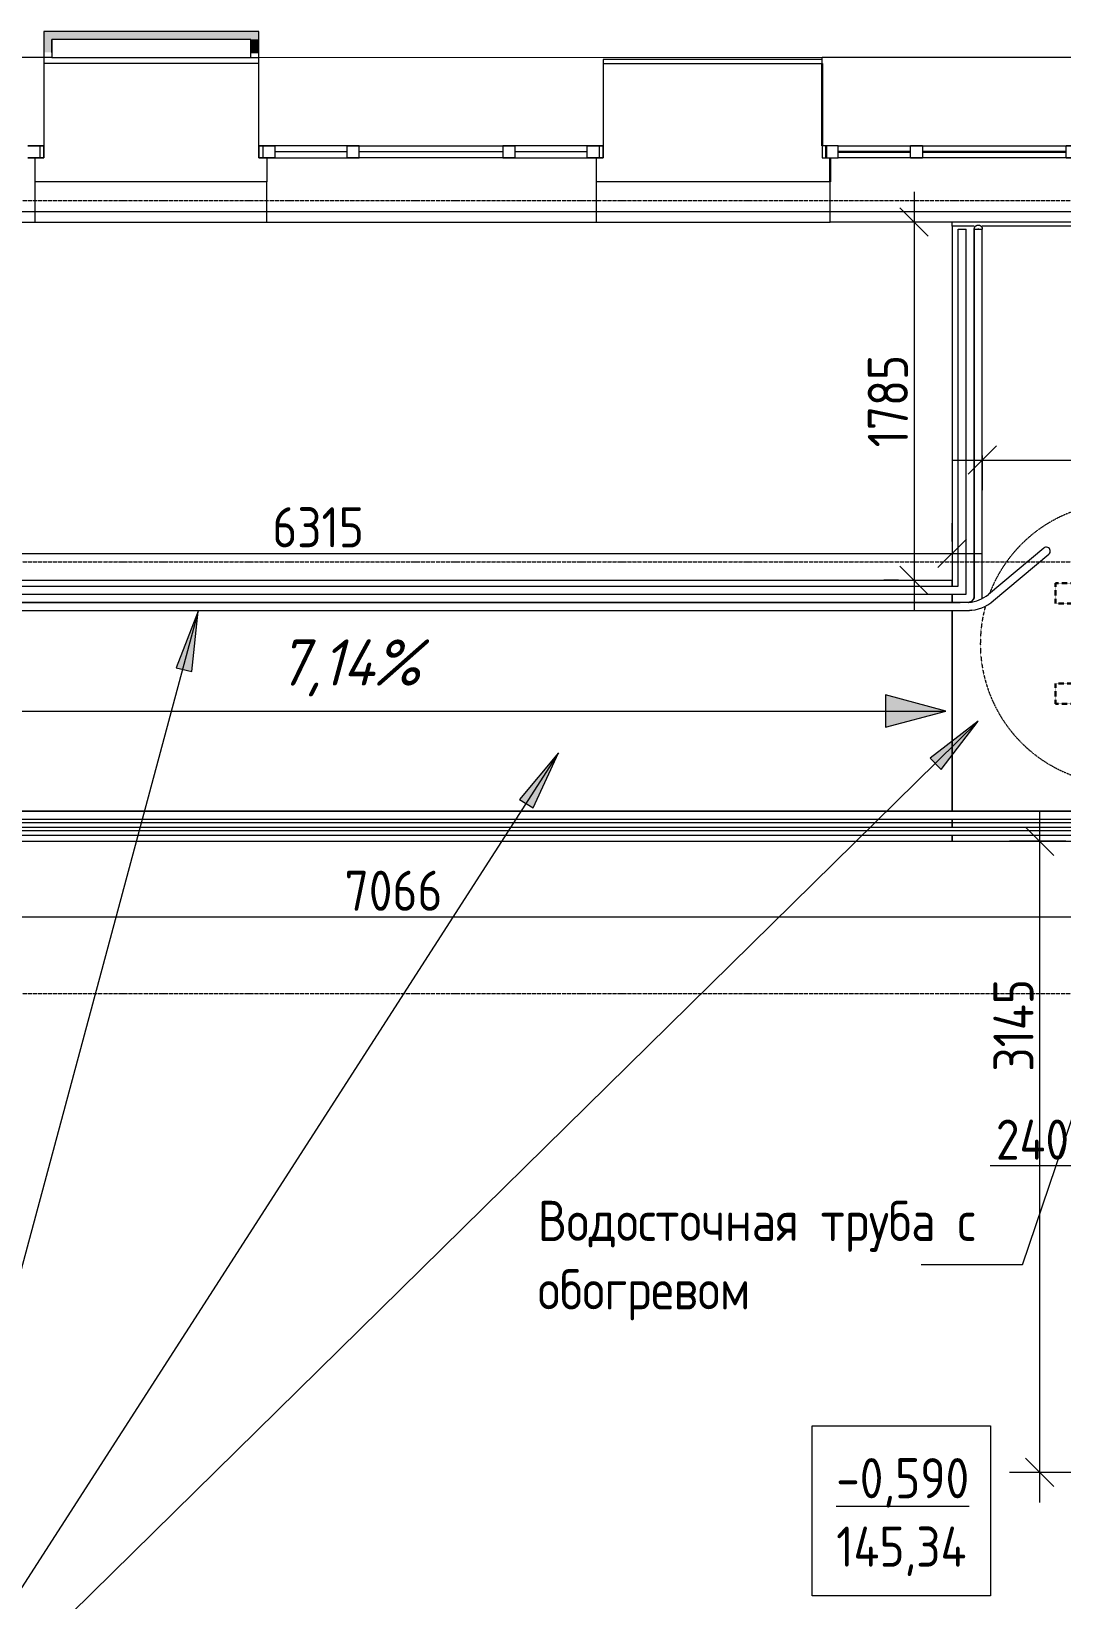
# Model space of a CAD drawing. Header units: millimetres. Extents: x 504091 to 2165846, y 135022 to 442887.
# Drawn here: x 1023243 to 1028373, y 322524 to 330338 of the extents above; entities that cross this region are included whole.
import ezdxf

# ---------------------------------------------------------------- set-up
doc = ezdxf.new("R2010")
doc.units = ezdxf.units.MM
for name, pattern in [('200_ШТРИХ__ш1_п0_6_', [1.6, 1, -0.6]), ('ADSK_Линия сетки', [25, 20, -2.5, 0, -2.5]), ('осеваяX2', [4, 2.5, -0.5, 0.5, -0.5])]:
    doc.linetypes.add(name, pattern=pattern)
doc.layers.get('Defpoints').update_dxf_attribs({"color": 255})
for name, color, linetype, lineweight in [('_ Окна', 7, 'Continuous', 30), ('Аннотация', 7, 'Continuous', 9), ('Мебель', 7, 'Continuous', 18), ('Ограждение', 7, 'Continuous', 18), ('Окна', 7, 'Continuous', 18), ('Оси', 165, 'осеваяX2', 13), ('Пандусы', 7, 'Continuous', 18), ('Перекрытие', 7, 'Continuous', 18), ('размеры', 7, 'Continuous', 9), ('Стены внутренние', 7, 'Continuous', 18), ('Стены наружные', 7, 'Continuous', 18), ('Стены несущие', 7, 'Continuous', 30), ('Стены отделка', 7, 'Continuous', 30)]:
    doc.layers.add(name, color=color, linetype=linetype, lineweight=lineweight)
doc.layers.add('PDF _Подложка без мебели', color=7, linetype='Continuous')
doc.layers.add('Линии', color=7, linetype='Continuous', lineweight=9, true_color=0x00a600)
doc.styles.add('GOST 2.304_new', font='isocpeur.ttf', dxfattribs={"width": 0.9, "oblique": 15})
doc.styles.add('GOST Common_1', font='GOST_Common.ttf', dxfattribs={"width": 0.9, "height": 250})
doc.styles.add('GOST Common_3', font='GOST_Common.ttf', dxfattribs={"height": 250})
doc.styles.add('GOST Common_6', font='GOST_Common.ttf', dxfattribs={"width": 0.9, "height": 200})
doc.dimstyles.new('ADSK_Основной_2_5_мм_округление_до_1', dxfattribs={"dimscale": 304.8, "dimtxt": 251.428749, "dimasz": 0.463911, "dimexe": 0.492126, "dimexo": 0.492126, "dimgap": 0.098425, "dimtad": 1, "dimdec": 0, "dimdsep": 46, "dimtxsty": 'GOST Common_3', "dimblk1": 'OBLIQUE', "dimblk2": 'OBLIQUE', "dimsah": 1, "dimcen": 0.09, "dimdle": 0.492126, "dimazin": 2, "dimtfac": 1, "dimtdec": 4, "dimtix": 1, "dimtmove": 0, "dimatfit": 3, "dimfxl": 0, "dimtvp": 1, "dimtolj": 1, "dimtzin": 0, "dimlwd": 20, "dimlwe": 20, "dimarcsym": 0})
doc.dimstyles.new('ADSK_Основной_2_5_мм_Округление_до_10_мм', dxfattribs={"dimscale": 304.8, "dimtxt": 251.428749, "dimasz": 0.463911, "dimexe": 0.492126, "dimexo": 0.492126, "dimgap": 0.098425, "dimtad": 1, "dimdec": 0, "dimrnd": 10, "dimdsep": 46, "dimtxsty": 'GOST Common_1', "dimblk1": 'OBLIQUE', "dimblk2": 'OBLIQUE', "dimsah": 1, "dimcen": 0.09, "dimdle": 0.492126, "dimazin": 2, "dimtfac": 1, "dimtdec": 4, "dimtix": 1, "dimtmove": 0, "dimatfit": 3, "dimfxl": 0, "dimtvp": 1, "dimtolj": 1, "dimtzin": 0, "dimlwd": 20, "dimlwe": 20, "dimarcsym": 0})

# ---------------------------------------------------------------- blocks, each defined once
blk = doc.blocks.new('Ограждение - Ограждение-2039143-План 1-го этажа')
at = {"layer": 'Ограждение'}
for p, q in [((10894.3, -1326.7), (17719.3, -1326.7)), ((17719.3, -1326.7), (18243.9, -1326.7)), ((10894.3, -1366.7), (17719.3, -1366.7)), ((17719.3, -1366.7), (18256.3, -1366.7))]:
    blk.add_line(p, q, dxfattribs=at)
blk = doc.blocks.new('Ограждение - Ограждение-2039147-План 1-го этажа')
at = {"layer": 'Ограждение'}
for p, q in [((17239.3, 1653.3), (17279.3, 1653.3)), ((17239.3, -126.7), (17239.3, 1653.3)), ((17279.3, -166.7), (17279.3, 1653.3)), ((10894.3, -126.7), (17239.3, -126.7)), ((10894.3, -166.7), (17279.3, -166.7))]:
    blk.add_line(p, q, dxfattribs=at)
blk = doc.blocks.new('FRT_2D_Символ _разворот МГН_1 - D1_4_Символ доступности разворота МГН _360__-V39-План 1-го этажа')
at = {"layer": 'Мебель', "color": 98, "linetype": '200_ШТРИХ__ш1_п0_6_', "lineweight": 30, "true_color": 0x004000}
for p, q in [((-300, 325.4), (-300, -185.8)), ((-300, 325.4), (-200, 325.4)), ((-200, 195.4), (-200, 325.4)), ((200, 325.4), (300, 325.4)), ((200, 195.4), (200, 325.4)), ((300, 325.4), (300, -185.8)), ((-200, 195.4), (200, 195.4)), ((-300, -185.8), (-250, -185.8)), ((-250, -185.8), (-250, -435.8)), ((300, -185.8), (250, -185.8)), ((250, -185.8), (250, -435.8)), ((-200, -435.8), (-250, -435.8)), ((-200, -435.8), (-200, -645.8)), ((200, -435.8), (250, -435.8)), ((200, -435.8), (200, -645.8)), ((-200, -645.8), (200, -645.8))]:
    blk.add_line(p, q, dxfattribs=at)
at = {"layer": 'Мебель'}
for p, q in [((-65, 0), (65, 0)), ((0, 60.4), (0, -59.6))]:
    blk.add_line(p, q, dxfattribs=at)
at = {"layer": 'Мебель', "color": 1, "linetype": '200_ШТРИХ__ш1_п0_6_', "lineweight": 9, "true_color": 0xff0000}
for start, end in [(74.54393, 360), (360, 68.79458)]:
    blk.add_arc((0, 0), 700, start, end, dxfattribs=at)
blk = doc.blocks.new('окно трехпол с фрамугой - 1675-2150_h___нов_ ок30-2368607-План 1-го этажа')
at = {"layer": '_ Окна', "lineweight": 18}
for p, q in [((-857.5, 115), (-857.5, 175)), ((-857.5, 175), (-777.5, 175)), ((-777.5, 175), (-777.5, 115)), ((-417.5, 115), (-417.5, 175)), ((-417.5, 175), (-357.5, 175)), ((-357.5, 175), (-357.5, 115)), ((357.5, 115), (357.5, 175)), ((357.5, 175), (417.5, 175)), ((417.5, 175), (417.5, 115)), ((777.5, 175), (777.5, 115)), ((857.5, 175), (777.5, 175)), ((857.5, 115), (857.5, 175)), ((-777.5, 115), (-857.5, 115)), ((-357.5, 115), (-417.5, 115)), ((417.5, 115), (357.5, 115)), ((777.5, 115), (857.5, 115))]:
    blk.add_line(p, q, dxfattribs=at)
at = {"layer": '_ Окна'}
for p, q in [((-837.5, 115), (-837.5, 175)), ((837.5, 115), (837.5, 175)), ((-777.5, 145), (-417.5, 145)), ((-357.5, 145), (357.5, 145)), ((417.5, 145), (777.5, 145))]:
    blk.add_line(p, q, dxfattribs=at)
at = {"layer": 'Окна'}
for p, q in [((-857.5, 175), (-857.5, 115)), ((-777.5, 175), (-857.5, 175)), ((-777.5, 175), (-417.5, 175)), ((-357.5, 175), (-417.5, 175)), ((-357.5, 175), (357.5, 175)), ((417.5, 175), (357.5, 175)), ((417.5, 175), (777.5, 175)), ((857.5, 175), (777.5, 175)), ((857.5, 115), (857.5, 175)), ((-857.5, 115), (-777.5, 115)), ((-417.5, 115), (-777.5, 115)), ((-417.5, 115), (-357.5, 115)), ((357.5, 115), (-357.5, 115)), ((357.5, 115), (417.5, 115)), ((777.5, 115), (417.5, 115)), ((777.5, 115), (857.5, 115))]:
    blk.add_line(p, q, dxfattribs=at)
blk = doc.blocks.new('Тип перил - Перила_Внутренний_-V57-План 1-го этажа')
at = {"layer": 'Ограждение'}
for p, q in [((10896.3, -1246.7), (17717.3, -1246.7)), ((17717.3, -1246.7), (17721.3, -1246.7)), ((17721.3, -1246.7), (18209.7, -1246.7)), ((10896.3, -1286.7), (17717.3, -1286.7)), ((17717.3, -1286.7), (17721.3, -1286.7)), ((17721.3, -1286.7), (18209.7, -1286.7))]:
    blk.add_line(p, q, dxfattribs=at)
blk = doc.blocks.new('Тип перил - Перила_Внутренний_-3098370-План 1-го этажа')
at = {"layer": 'Ограждение'}
for p, q in [((17319.3, 1653.3), (17319.3, -176.7)), ((17341.6, 1653.3), (17337, 1653.3)), ((17359.3, -176.7), (17359.3, 1653.3)), ((17249.6, -206.7), (10897.9, -206.7)), ((10897.9, -246.7), (17249.6, -246.7))]:
    blk.add_line(p, q, dxfattribs=at)
at = {"layer": 'Ограждение', "flags": 128}
for points in [[(17319.3, -176.7), (17319.3, -177.9), (17319.2, -179.1), (17319.1, -180.3), (17318.9, -181.5), (17318.7, -182.6), (17318.4, -183.8), (17318.1, -185), (17317.8, -186.1), (17317.4, -187.2), (17316.9, -188.4), (17316.4, -189.5), (17315.9, -190.5), (17315.3, -191.6), (17314.7, -192.6), (17314.1, -193.6), (17313.4, -194.6), (17312.6, -195.5), (17311.8, -196.5), (17311, -197.3), (17310.2, -198.2), (17309.3, -199), (17308.4, -199.8), (17307.5, -200.5), (17306.5, -201.2), (17305.5, -201.9), (17304.5, -202.5), (17303.4, -203.1), (17302.4, -203.7), (17301.3, -204.2), (17300.2, -204.6), (17299, -205), (17297.9, -205.4), (17296.7, -205.7), (17295.6, -206), (17294.4, -206.2), (17293.2, -206.4), (17292, -206.6), (17290.8, -206.6), (17289.6, -206.7)], [(17358.4, -188), (17358.7, -185.8), (17359, -183), (17359.2, -180.2), (17359.3, -177.4), (17359.3, -176.7)], [(17289.3, -246.7), (17292.1, -246.6), (17294.9, -246.5), (17297.7, -246.2), (17300.4, -245.8), (17303.2, -245.3), (17305.9, -244.7)]]:
    blk.add_lwpolyline(points, dxfattribs=at)
blk = doc.blocks.new('Тип перил - D40-V63-План 1-го этажа')
at = {"layer": 'Ограждение', "flags": 128}
for points in [[(0, 20), (0.8, 20), (1.6, 19.9), (2.4, 19.9), (3.2, 19.7), (4, 19.6), (4.8, 19.4), (5.5, 19.2), (6.3, 19), (7, 18.7), (7.8, 18.4), (8.5, 18.1), (9.2, 17.7), (9.9, 17.4), (10.6, 16.9), (11.3, 16.5), (11.9, 16), (12.6, 15.6), (13.2, 15), (13.8, 14.5), (14.3, 13.9), (14.9, 13.3), (15.4, 12.7), (15.9, 12.1), (16.4, 11.5), (16.8, 10.8), (17.2, 10.1), (17.6, 9.4), (18, 8.7), (18.3, 8), (18.6, 7.2), (18.9, 6.5), (19.2, 5.7), (19.4, 5), (19.6, 4.2), (19.7, 3.4), (19.8, 2.6), (19.9, 1.8), (20, 1), (20, 0.2), (20, 0)], [(20, 0), (20, -0.8), (19.9, -1.6), (19.9, -2.4), (19.7, -3.2), (19.6, -4), (19.4, -4.8), (19.2, -5.5), (19, -6.3), (18.7, -7), (18.4, -7.8), (18.1, -8.5), (17.7, -9.2), (17.4, -9.9), (16.9, -10.6), (16.5, -11.3), (16, -11.9), (15.6, -12.6), (15, -13.2), (14.5, -13.8), (13.9, -14.3), (13.3, -14.9), (12.7, -15.4), (12.1, -15.9), (11.5, -16.4), (10.8, -16.8), (10.1, -17.2), (9.4, -17.6), (8.7, -18), (8, -18.3), (7.2, -18.6), (6.5, -18.9), (5.7, -19.2), (5, -19.4), (4.2, -19.6), (3.4, -19.7), (2.6, -19.8), (1.8, -19.9), (1, -20), (0.2, -20), (0, -20)]]:
    blk.add_lwpolyline(points, dxfattribs=at)
blk = doc.blocks.new('Тип перил - Перила_Внутренний_-V64-План 1-го этажа')
at = {"layer": 'Ограждение'}
for p, q in [((17319.3, 1653.3), (17359.3, 1653.3)), ((17319.3, -176.7), (17319.3, 1653.3)), ((17359.3, -176.7), (17359.3, 1653.3)), ((10896.3, -206.7), (17249.6, -206.7)), ((10896.3, -246.7), (17249.6, -246.7))]:
    blk.add_line(p, q, dxfattribs=at)
for radius, start in [(30, 270), (70, 350.0326)]:
    blk.add_arc((17289.3, -176.7), radius, start, 360, dxfattribs=at)
blk = doc.blocks.new('Тип перил - Перила_Внутренний_-3098441-План 1-го этажа')
at = {"layer": 'Ограждение'}
for p, q in [((17718.9, -1246.7), (10897.9, -1246.7)), ((18209.7, -1246.7), (17721.3, -1246.7)), ((10897.9, -1286.7), (17718.9, -1286.7)), ((17721.3, -1286.7), (18209.7, -1286.7))]:
    blk.add_line(p, q, dxfattribs=at)
at = {"layer": 'Ограждение', "flags": 128}
for points in [[(17721.3, -1246.7), (17720.1, -1246.7), (17718.9, -1246.7)], [(17718.9, -1286.7), (17720.1, -1286.7), (17721.3, -1286.7)]]:
    blk.add_lwpolyline(points, dxfattribs=at)
blk = doc.blocks.new('Тип перил - Перила_Внутренний_-V66-План 1-го этажа')
at = {"layer": 'Ограждение'}
for p, q in [((10896.3, -1246.7), (17717.3, -1246.7)), ((17717.3, -1246.7), (17721.3, -1246.7)), ((17721.3, -1246.7), (18209.7, -1246.7)), ((10896.3, -1286.7), (17717.3, -1286.7)), ((17717.3, -1286.7), (17721.3, -1286.7)), ((17721.3, -1286.7), (18209.7, -1286.7))]:
    blk.add_line(p, q, dxfattribs=at)
blk = doc.blocks.new('_Oblique')
at = {"color": 0, "linetype": 'ByBlock', "lineweight": -2}
blk.add_line((-0.5, -0.5), (0.5, 0.5), dxfattribs=at)
blk = doc.blocks.new('*D946')
at = {"layer": 'Defpoints', "color": 0, "lineweight": 20, "transparency": 16777216}
for p in [(1028579.7, 324686.3), (1028579.7, 324631.5), (1028820.8, 324609.9)]:
    blk.add_point(p, dxfattribs=at)
at = {"layer": 'размеры', "color": 0, "transparency": 16777216}
for p, q in [((1028579.7, 324781.5), (1028579.7, 324836.3)), ((1028820.8, 324759.9), (1028820.8, 324836.3)), ((1028579.7, 324686.3), (1028018.3, 324686.3)), ((1028970.8, 324686.3), (1028579.7, 324686.3))]:
    blk.add_line(p, q, dxfattribs=at)
at = {"layer": 'размеры', "color": 0, "transparency": 16777216, "xscale": 141.4, "yscale": 141.4, "zscale": 141.4, "rotation": 180}
blk.add_blockref('_Oblique', (1028579.7, 324686.3), dxfattribs=at)
at = {"layer": 'размеры', "color": 0, "transparency": 16777216, "xscale": 141.4, "yscale": 141.4, "zscale": 141.4}
blk.add_blockref('_Oblique', (1028820.8, 324686.3), dxfattribs=at)
at = {"layer": 'размеры', "color": 0, "lineweight": 20, "transparency": 16777216, "insert": (1028228.3, 324816.3), "char_height": 200, "attachment_point": 5, "style": 'GOST Common_6'}
blk.add_mtext('\\A1;240', dxfattribs=at)
blk = doc.blocks.new('*D1008')
at = {"layer": 'Defpoints', "color": 0, "lineweight": 20, "transparency": 16777216}
for p in [(1027711.6, 329388.2), (1027638.3, 327603.3), (1027711.6, 327603.3)]:
    blk.add_point(p, dxfattribs=at)
at = {"layer": 'размеры', "color": 0, "transparency": 16777216}
for p, q in [((1027638.3, 329538.2), (1027638.3, 327453.3)), ((1027561.6, 329388.2), (1027488.3, 329388.2)), ((1027561.6, 327603.3), (1027488.3, 327603.3))]:
    blk.add_line(p, q, dxfattribs=at)
at = {"layer": 'размеры', "color": 0, "transparency": 16777216, "xscale": 141.4, "yscale": 141.4, "zscale": 141.4}
for p, rotation in [((1027638.3, 329388.2), 90), ((1027638.3, 327603.3), 270)]:
    blk.add_blockref('_Oblique', p, dxfattribs=dict(at, rotation=rotation))
at = {"layer": 'размеры', "color": 0, "lineweight": 20, "transparency": 16777216, "insert": (1027508.3, 328495.8), "char_height": 200, "attachment_point": 5, "rotation": 90, "style": 'GOST Common_6'}
blk.add_mtext('\\A1;1785', dxfattribs=at)
blk = doc.blocks.new('*D1015')
at = {"layer": 'Defpoints', "color": 0, "lineweight": 20, "transparency": 16777216}
for p in [(1027828.4, 327737.4), (1021513.4, 327646), (1027828.4, 327646)]:
    blk.add_point(p, dxfattribs=at)
at = {"layer": 'размеры', "color": 0, "transparency": 16777216}
for p, q in [((1021513.4, 327796), (1021513.4, 327887.4)), ((1027828.4, 327796), (1027828.4, 327887.4)), ((1021363.4, 327737.4), (1027978.4, 327737.4))]:
    blk.add_line(p, q, dxfattribs=at)
at = {"layer": 'размеры', "color": 0, "transparency": 16777216, "xscale": 141.4, "yscale": 141.4, "zscale": 141.4, "rotation": 180}
blk.add_blockref('_Oblique', (1021513.4, 327737.4), dxfattribs=at)
at = {"layer": 'размеры', "color": 0, "transparency": 16777216, "xscale": 141.4, "yscale": 141.4, "zscale": 141.4}
blk.add_blockref('_Oblique', (1027828.4, 327737.4), dxfattribs=at)
at = {"layer": 'размеры', "color": 0, "lineweight": 20, "transparency": 16777216, "insert": (1024670.9, 327867.4), "char_height": 200, "attachment_point": 5, "style": 'GOST Common_6'}
blk.add_mtext('\\A1;6315', dxfattribs=at)
blk = doc.blocks.new('*D1016')
at = {"layer": 'Defpoints', "color": 0, "lineweight": 20, "transparency": 16777216}
for p in [(1027978.4, 328374.5), (1031953.9, 328327.7), (1031953.9, 328202.4)]:
    blk.add_point(p, dxfattribs=at)
at = {"layer": 'размеры', "color": 0, "transparency": 16777216}
for p, q in [((1027828.4, 328202.4), (1032103.9, 328202.4)), ((1027978.4, 328224.5), (1027978.4, 328052.4)), ((1031953.9, 328177.7), (1031953.9, 328052.4))]:
    blk.add_line(p, q, dxfattribs=at)
at = {"layer": 'размеры', "color": 0, "transparency": 16777216, "xscale": 141.4, "yscale": 141.4, "zscale": 141.4, "rotation": 180}
blk.add_blockref('_Oblique', (1027978.4, 328202.4), dxfattribs=at)
at = {"layer": 'размеры', "color": 0, "transparency": 16777216, "xscale": 141.4, "yscale": 141.4, "zscale": 141.4}
blk.add_blockref('_Oblique', (1031953.9, 328202.4), dxfattribs=at)
at = {"layer": 'размеры', "color": 0, "lineweight": 20, "transparency": 16777216, "insert": (1029966.1, 328332.4), "char_height": 200, "attachment_point": 5, "style": 'GOST Common_6'}
blk.add_mtext('\\A1;3980', dxfattribs=at)
blk = doc.blocks.new('*D1018')
at = {"layer": 'Defpoints', "color": 0, "lineweight": 20, "transparency": 16777216}
for p in [(1021513.4, 326223), (1028579.7, 326223), (1028579.7, 325926.3)]:
    blk.add_point(p, dxfattribs=at)
at = {"layer": 'размеры', "color": 0, "transparency": 16777216}
for p, q in [((1021513.4, 326073), (1021513.4, 325776.3)), ((1028579.7, 326073), (1028579.7, 325776.3)), ((1021363.4, 325926.3), (1028729.7, 325926.3))]:
    blk.add_line(p, q, dxfattribs=at)
at = {"layer": 'размеры', "color": 0, "transparency": 16777216, "xscale": 141.4, "yscale": 141.4, "zscale": 141.4, "rotation": 180}
blk.add_blockref('_Oblique', (1021513.4, 325926.3), dxfattribs=at)
at = {"layer": 'размеры', "color": 0, "transparency": 16777216, "xscale": 141.4, "yscale": 141.4, "zscale": 141.4}
blk.add_blockref('_Oblique', (1028579.7, 325926.3), dxfattribs=at)
at = {"layer": 'размеры', "color": 0, "lineweight": 20, "transparency": 16777216, "insert": (1025046.5, 326056.3), "char_height": 200, "attachment_point": 5, "style": 'GOST Common_6'}
blk.add_mtext('\\A1;7066', dxfattribs=at)
blk = doc.blocks.new('*D1024')
at = {"layer": 'Defpoints', "color": 0, "lineweight": 20, "transparency": 16777216}
for p in [(1028545.2, 326303.3), (1028263.7, 323158.2), (1028579.7, 323158.2)]:
    blk.add_point(p, dxfattribs=at)
at = {"layer": 'размеры', "color": 0, "transparency": 16777216}
for p, q in [((1028263.7, 326453.3), (1028263.7, 323008.2)), ((1028395.2, 326303.3), (1028113.7, 326303.3)), ((1028429.7, 323158.2), (1028113.7, 323158.2))]:
    blk.add_line(p, q, dxfattribs=at)
at = {"layer": 'размеры', "color": 0, "transparency": 16777216, "xscale": 141.4, "yscale": 141.4, "zscale": 141.4}
for p, rotation in [((1028263.7, 326303.3), 90), ((1028263.7, 323158.2), 270)]:
    blk.add_blockref('_Oblique', p, dxfattribs=dict(at, rotation=rotation))
at = {"layer": 'размеры', "color": 0, "lineweight": 20, "transparency": 16777216, "insert": (1028133.7, 325385.7), "char_height": 200, "attachment_point": 5, "rotation": 90, "style": 'GOST Common_6'}
blk.add_mtext('\\A1;3145', dxfattribs=at)

msp = doc.modelspace()

# ---------------------------------------------------------------- hatches: boundary and pattern name
at = {"layer": 'Аннотация', "lineweight": 9}
for points in [[(1024073.9437, 327448.8967), (1023964.6127, 327166.7502), (1024041.363, 327148.0672)], [(1027958.1808, 326900.9486), (1027718.2919, 326716.5218), (1027774.1991, 326660.7182)], [(1025867.8147, 326744.1799), (1025674.2862, 326511.5716), (1025741.084, 326469.4086)]]:
    msp.add_hatch(color=256, dxfattribs=at).paths.add_polyline_path(points)
at = {"layer": 'размеры'}
msp.add_hatch(color=256, dxfattribs=at).paths.add_polyline_path([(1027796.049, 326951.8515), (1027496.049, 327032.2363), (1027496.049, 326871.4667)])
at = {"layer": 'Стены внутренние'}
for points in [[(1023345.5732, 330233.2094), (1023345.5732, 330338.2094), (1023305.5732, 330338.2094), (1023305.5732, 330233.2094)], [(1024335.521, 330298.2094), (1024375.521, 330298.2094), (1024375.521, 330338.2094), (1023305.6243, 330338.2094), (1023305.6243, 330298.2094), (1024150.2988, 330298.2094)], [(1024335.521, 330233.2094), (1024375.521, 330233.2094), (1024375.521, 330298.2094), (1024335.521, 330298.2094)]]:
    msp.add_hatch(color=256, dxfattribs=at).paths.add_polyline_path(points)

# ---------------------------------------------------------------- linework, layer by layer
at = {"layer": 'PDF _Подложка без мебели', "lineweight": 18}
for points in [[(1024375.521, 330178.2057), (1024375.521, 330338.2094), (1023305.5198, 330338.2094), (1023305.5198, 330178.2057)], [(1024335.5216, 330208.2106), (1024335.5216, 330298.207), (1023345.5223, 330298.207), (1023345.5223, 330208.2106), (1024375.521, 330208.2106), (1027180.5198, 330210.2106)], [(1023345.5223, 330208.2106), (1023305.5198, 330208.2106), (1021550.521, 330208.2106), (1020525.521, 330208.2106), (1020525.521, 330178.2057), (1020525.521, 329768.2082), (1020445.5223, 329768.2082), (1020085.5216, 329768.2082), (1020025.521, 329768.2082), (1020025.521, 329708.2106), (1020085.5216, 329708.2106), (1020025.521, 329708.2106), (1019310.5216, 329708.2106), (1019310.5216, 329768.2082), (1019250.521, 329768.2082), (1019098.3197, 329768.2082)], [(1024375.521, 329768.2082), (1024375.521, 329708.2106), (1024455.5198, 329708.2106), (1024375.521, 329708.2106), (1024375.521, 329768.2082), (1024375.521, 330178.2057), (1023305.5198, 330178.2057), (1023305.5198, 329768.2082), (1023225.521, 329768.2082)], [(1027180.5198, 330198.207), (1026090.5204, 330198.207), (1026090.5204, 330178.2057), (1026090.5204, 329768.2082), (1026010.5216, 329768.2082), (1025650.521, 329768.2082), (1025590.5204, 329768.2082), (1025590.5204, 329708.2106), (1025650.521, 329708.2106), (1025590.5204, 329708.2106), (1024875.521, 329708.2106), (1024875.521, 329768.2082), (1024815.5204, 329768.2082), (1024455.5198, 329768.2082), (1024455.5198, 329708.2106), (1024815.5204, 329708.2106), (1024815.5204, 329768.2082), (1024875.521, 329768.2082), (1025590.5204, 329768.2082), (1025650.521, 329768.2082), (1025650.521, 329708.2106), (1026010.5216, 329708.2106), (1026090.5204, 329708.2106), (1026010.5216, 329708.2106), (1026010.5216, 329768.2082), (1026090.5204, 329768.2082), (1026090.5204, 329708.2106), (1026090.5204, 329768.2082)], [(1026090.5204, 330178.2057), (1027180.5198, 330178.2057), (1027180.5198, 329768.2082), (1027180.5198, 329708.2106), (1027220.5223, 329708.2106)], [(1027180.5198, 330178.2057), (1027180.5198, 330198.207)], [(1023225.521, 329768.2082), (1023305.5198, 329768.2082), (1023305.5198, 329708.2106), (1023305.5198, 329768.2082)], [(1023285.5216, 329768.2082), (1023285.5216, 329708.2106)], [(1024395.5223, 329768.2082), (1024395.5223, 329708.2106)], [(1026070.5223, 329768.2082), (1026070.5223, 329708.2106)], [(1020490.5204, 329708.2106), (1020490.5204, 329588.2094), (1020490.5204, 329388.2094), (1021600.521, 329388.2094), (1023260.5216, 329388.2094)], [(1023225.521, 329708.2106), (1023305.5198, 329708.2106), (1023225.521, 329708.2106)], [(1023260.5216, 329708.2106), (1023260.5216, 329588.2094), (1023260.5216, 329388.2094), (1024415.5204, 329388.2094), (1026055.5198, 329388.2094)], [(1024415.5204, 329708.2106), (1024415.5204, 329588.2094), (1023260.5216, 329588.2094)], [(1024815.5204, 329738.2094), (1024455.5198, 329738.2094)], [(1025590.5204, 329738.2094), (1024875.521, 329738.2094)], [(1026010.5216, 329738.2094), (1025650.521, 329738.2094)], [(1026055.5198, 329708.2106), (1026055.5198, 329588.2094), (1026055.5198, 329388.2094), (1027220.5223, 329388.2094)], [(1027220.5223, 329708.2106), (1027220.5223, 329588.2094), (1026055.5198, 329588.2094)], [(1024415.5204, 329388.2094), (1024415.5204, 329588.2094)], [(1027220.5223, 329388.2094), (1027220.5223, 329588.2094)], [(1027220.5223, 329438.2094), (1027219.5213, 329438.2094), (1026055.5198, 329438.2094), (1024415.5204, 329438.2094), (1024414.5225, 329438.2094), (1023260.5216, 329438.2094), (1021600.521, 329438.2094), (1021599.5201, 329438.2094), (1020490.5204, 329438.2094), (1019098.3197, 329438.2094)]]:
    msp.add_lwpolyline(points, dxfattribs=at)
for points in [[(1024375.521, 329768.2082), (1024455.5198, 329768.2082)], [(1024875.521, 329708.2106), (1024815.5204, 329708.2106)]]:
    msp.add_lwpolyline(points, close=True, dxfattribs=at)
at = {"layer": 'Аннотация', "lineweight": 9}
for p, q in [((1024073.5215, 327449.7731), (1022878.9297, 323008.1111)), ((1024073.9437, 327448.8967), (1023964.6127, 327166.7502)), ((1024041.363, 327148.0672), (1024073.9437, 327448.8967)), ((1023964.6127, 327166.7502), (1024041.363, 327148.0672)), ((1027958.1808, 326900.9486), (1022541.2258, 321569.9093)), ((1027958.1808, 326900.9486), (1027718.2919, 326716.5218)), ((1027774.1991, 326660.7182), (1027958.1808, 326900.9486)), ((1025867.8147, 326744.1799), (1022541.2258, 321569.9093)), ((1025867.8147, 326744.1799), (1025674.2862, 326511.5716)), ((1025741.084, 326469.4086), (1025867.8147, 326744.1799)), ((1027718.2919, 326716.5218), (1027774.1991, 326660.7182)), ((1025674.2862, 326511.5716), (1025741.084, 326469.4086)), ((1028852.4827, 326187.4104), (1028176.769, 324191.0758)), ((1028177.337, 324192.754), (1027673.9743, 324192.754))]:
    msp.add_line(p, q, dxfattribs=at)
at = {"layer": 'Аннотация', "lineweight": 9, "flags": 128}
msp.add_lwpolyline([(1027131.5103, 323389.5205), (1028018.9103, 323389.5205), (1028018.9103, 322542.5205), (1027131.5103, 322542.5205)], close=True, dxfattribs=at)
at = {"layer": 'Линии', "color": 7}
for p, q in [((1028284.2641, 327763.8993), (1028008.4881, 327532.4957)), ((1028034.1996, 327501.8539), (1028309.9756, 327733.2575)), ((1027911.1001, 327493.3051), (1027868.6554, 327493.3051)), ((1027868.6554, 327453.3051), (1027908.3856, 327453.3051))]:
    msp.add_line(p, q, dxfattribs=at)
for centre, radius, start, end in [((1028297.1198, 327748.5784), 20, 310, 130), ((1027908.3856, 327640.6025), 187.2974, 270, 312.20102372), ((1027899.7686, 327662.0626), 169.1375, 273.84146081, 310)]:
    msp.add_arc(centre, radius, start, end, dxfattribs=at)
at = {"layer": 'Оси', "linetype": 'ADSK_Линия сетки'}
for p, q in [((1014992.1169, 329494.979), (1045712.17, 329494.979)), ((1014992.1169, 327694.979), (1042026.7746, 327694.979)), ((1014992.1169, 325544.979), (1042026.7746, 325544.979))]:
    msp.add_line(p, q, dxfattribs=at)
at = {"layer": 'Пандусы'}
for p, q in [((1021513.3856, 327603.3051), (1027828.3856, 327603.3051)), ((1027828.3856, 327573.3051), (1027828.3856, 327603.3051)), ((1027828.3856, 327493.3051), (1027828.3856, 327533.3051)), ((1027828.3856, 326453.3051), (1027828.3856, 327453.3051)), ((1027828.3856, 326373.3051), (1027828.3856, 326413.3051)), ((1027828.3856, 326303.3051), (1027828.3856, 326333.3051)), ((1021513.3856, 326303.3051), (1027828.3856, 326303.3051))]:
    msp.add_line(p, q, dxfattribs=at)
at = {"layer": 'Перекрытие'}
for p, q in [((1027828.3856, 329368.3051), (1027828.3856, 327573.3051)), ((1027828.3856, 327533.3051), (1027828.3856, 327493.3051)), ((1027828.3856, 327453.3051), (1027828.3856, 326453.3051)), ((1027828.3856, 326413.3051), (1027828.3856, 326373.3051)), ((1027828.3856, 326333.3051), (1027828.3856, 326303.3051)), ((1027828.3856, 326303.3051), (1028579.6885, 326303.3051))]:
    msp.add_line(p, q, dxfattribs=at)
at = {"layer": 'размеры'}
for p, q in [((1027796.049, 326951.8515), (1027496.049, 327032.2363)), ((1027496.049, 327032.2363), (1027496.049, 326871.4667)), ((1027496.049, 326871.4667), (1027796.049, 326951.8515))]:
    msp.add_line(p, q, dxfattribs=at)
at = {"layer": 'размеры', "lineweight": 20}
msp.add_line((1021553.2945, 326951.8515), (1027796.049, 326951.8515), dxfattribs=at)
at = {"layer": 'Стены наружные'}
for p, q in [((1027180.5198, 330210.2106), (1028895.5198, 330210.2106)), ((1028860.5198, 329438.2106), (1027220.5198, 329438.2106)), ((1028860.5198, 329388.2106), (1027220.5198, 329388.2106)), ((1027828.3856, 329368.3051), (1027828.3856, 329388.2106)), ((1027938.3856, 329368.3051), (1027828.3856, 329368.3051)), ((1028998.3856, 329368.3051), (1027978.3856, 329368.3051))]:
    msp.add_line(p, q, dxfattribs=at)
at = {"layer": 'Стены несущие'}
for p, q in [((1027180.5198, 329768.2106), (1027180.5198, 330178.2106)), ((1027220.5198, 329588.2106), (1027220.5198, 329708.2106))]:
    msp.add_line(p, q, dxfattribs=at)
at = {"layer": 'Стены отделка', "lineweight": 9}
for p, q in [((1023345.5732, 330233.2094), (1023345.5732, 330298.2094)), ((1024335.521, 330298.2094), (1024335.521, 330233.2094)), ((1024335.521, 330233.2094), (1024375.521, 330233.2094)), ((1027179.5198, 330198.2106), (1027180.5198, 330198.2106)), ((1027180.5198, 330178.2106), (1027180.5198, 330210.2106)), ((1027220.5198, 329388.2106), (1027220.5198, 329588.2106)), ((1027220.5198, 329438.2106), (1027219.5198, 329438.2106))]:
    msp.add_line(p, q, dxfattribs=at)

# ---------------------------------------------------------------- block references
at = {"layer": 'Мебель', "color": 1, "true_color": 0xff0000, "rotation": 89.9999999999995}
msp.add_blockref('FRT_2D_Символ _разворот МГН_1 - D1_4_Символ доступности разворота МГН _360__-V39-План 1-го этажа', (1028668.6554, 327288.2106), dxfattribs=at)
at = {"layer": 'Ограждение'}
for name, p in [('Ограждение - Ограждение-2039147-План 1-го этажа', (1010619.0901, 327699.979)), ('Тип перил - Перила_Внутренний_-3098370-План 1-го этажа', (1010619.0901, 327699.979)), ('Тип перил - Перила_Внутренний_-V64-План 1-го этажа', (1010619.0901, 327699.979)), ('Тип перил - Перила_Внутренний_-3098441-План 1-го этажа', (1010619.0901, 327699.979)), ('Тип перил - Перила_Внутренний_-V66-План 1-го этажа', (1010619.0901, 327699.979)), ('Тип перил - Перила_Внутренний_-V57-План 1-го этажа', (1010619.0901, 327643.2186)), ('Ограждение - Ограждение-2039143-План 1-го этажа', (1010619.0901, 327699.979))]:
    msp.add_blockref(name, p, dxfattribs=at)
at = {"layer": 'Ограждение', "rotation": 89.99999999999993}
msp.add_blockref('Тип перил - D40-V63-План 1-го этажа', (1027958.3856, 329353.3051), dxfattribs=at)
at = {"layer": 'Окна', "rotation": 180}
msp.add_blockref('окно трехпол с фрамугой - 1675-2150_h___нов_ ок30-2368607-План 1-го этажа', (1028038.0198, 329883.2106), dxfattribs=at)

# ---------------------------------------------------------------- texts
at = {"layer": 'Аннотация', "lineweight": 9, "char_height": 200, "attachment_point": 1, "line_spacing_factor": 1.022766, "style": 'GOST Common_6'}
for s, insert, width in [('\\pt288,576,864,1152,1440,1728,2016,2304,2592,2880,3168,3456,3744,4032,4320,4608,4896,5184,5472,5760,6048,6336,6624,6912,7200,7488,7776,8064,8352,8640,8928,9216;Водосточная труба с обогревом', (1025765.1734, 324511.425), 2619.9), ('\\pt288,576,864,1152,1440,1728,2016,2304,2592,2880,3168,3456,3744,4032,4320,4608,4896,5184,5472,5760,6048,6336,6624,6912,7200,7488,7776,8064,8352,8640,8928,9216;{\\L-0,590\\P}145,34', (1027251.0661, 323229.4785), 896.274)]:
    msp.add_mtext(s, dxfattribs=dict(at, insert=insert, width=width))
at = {"layer": 'размеры', "lineweight": 20, "insert": (1024473.5334, 327308.5586), "char_height": 230, "width": 482.731997, "attachment_point": 1, "line_spacing_factor": 1.022761, "style": 'GOST 2.304_new'}
msp.add_mtext('7,14%', dxfattribs=at)

# ---------------------------------------------------------------- dimensions: what is measured, and where the dimension line sits
at = {"layer": 'размеры', "lineweight": 20}
dim = msp.add_linear_dim(base=(1027638.2996, 327603.3051), p1=(1027711.5898, 329388.2106), p2=(1027711.5898, 327603.3051), angle=90, dimstyle='ADSK_Основной_2_5_мм_округление_до_1', override={"dimtxt": 230, "dimpost": '<>', "dimtxsty": 'GOST Common_6', "dimfxl": 1500, "dimlwd": 65535, "dimlwe": 65535}, dxfattribs=at)
dim.commit()
dim.dimension.update_dxf_attribs({"geometry": '*D1008', "text_midpoint": (1027508.2996, 328495.7578)})
for base, p1, p2, dimstyle, override, picture, middle in [((1031953.8574, 328202.3599), (1027978.3856, 328374.5438), (1031953.8574, 328327.7438), 'ADSK_Основной_2_5_мм_Округление_до_10_мм', {"dimtxt": 230, "dimpost": '<>', "dimtxsty": 'GOST Common_6', "dimfxl": 1618.654565, "dimlwd": 65535, "dimlwe": 65535}, '*D1016', (1029966.1215, 328332.3599)), ((1027828.3856, 327737.4009), (1021513.3856, 327645.9668), (1027828.3856, 327645.9668), 'ADSK_Основной_2_5_мм_округление_до_1', {"dimtxt": 230, "dimpost": '<>', "dimtxsty": 'GOST Common_6', "dimfxl": 1500, "dimlwd": 65535, "dimlwe": 65535}, '*D1015', (1024670.8856, 327867.4009)), ((1028579.6885, 325926.3461), (1021513.3856, 326222.9914), (1028579.6885, 326222.9914), 'ADSK_Основной_2_5_мм_округление_до_1', {"dimtxt": 230, "dimpost": '<>', "dimtxsty": 'GOST Common_6', "dimfxl": 1500, "dimlwd": 65535, "dimlwe": 65535}, '*D1018', (1025046.537, 326056.3461))]:
    dim = msp.add_linear_dim(base=base, p1=p1, p2=p2, dimstyle=dimstyle, override=override, dxfattribs=at)
    dim.commit()
    dim.dimension.update_dxf_attribs({"geometry": picture, "text_midpoint": middle})
dim = msp.add_linear_dim(base=(1028263.6958, 323158.2106), p1=(1028545.1652, 326303.3051), p2=(1028579.6885, 323158.2106), angle=90, dimstyle='ADSK_Основной_2_5_мм_округление_до_1', override={"dimtxt": 230, "dimpost": '<>', "dimtxsty": 'GOST Common_6', "dimfxl": 1500, "dimlwd": 65535, "dimlwe": 65535}, dxfattribs=at)
dim.commit()
dim.dimension.update_dxf_attribs({"geometry": '*D1024', "text_midpoint": (1028263.6958, 325385.7443), "dimtype": 160})
dim = msp.add_linear_dim(base=(1028579.6885, 324686.2934), p1=(1028820.7613, 324609.9012), p2=(1028579.6885, 324631.5027), dimstyle='ADSK_Основной_2_5_мм_Округление_до_10_мм', override={"dimtxt": 230, "dimpost": '<>', "dimtxsty": 'GOST Common_6', "dimfxl": 1633.351185, "dimlwd": 65535, "dimlwe": 65535}, dxfattribs=at)
dim.commit()
dim.dimension.update_dxf_attribs({"geometry": '*D946', "text_midpoint": (1028228.2885, 324686.2934), "dimtype": 160})

doc.saveas('drawing.dxf')
